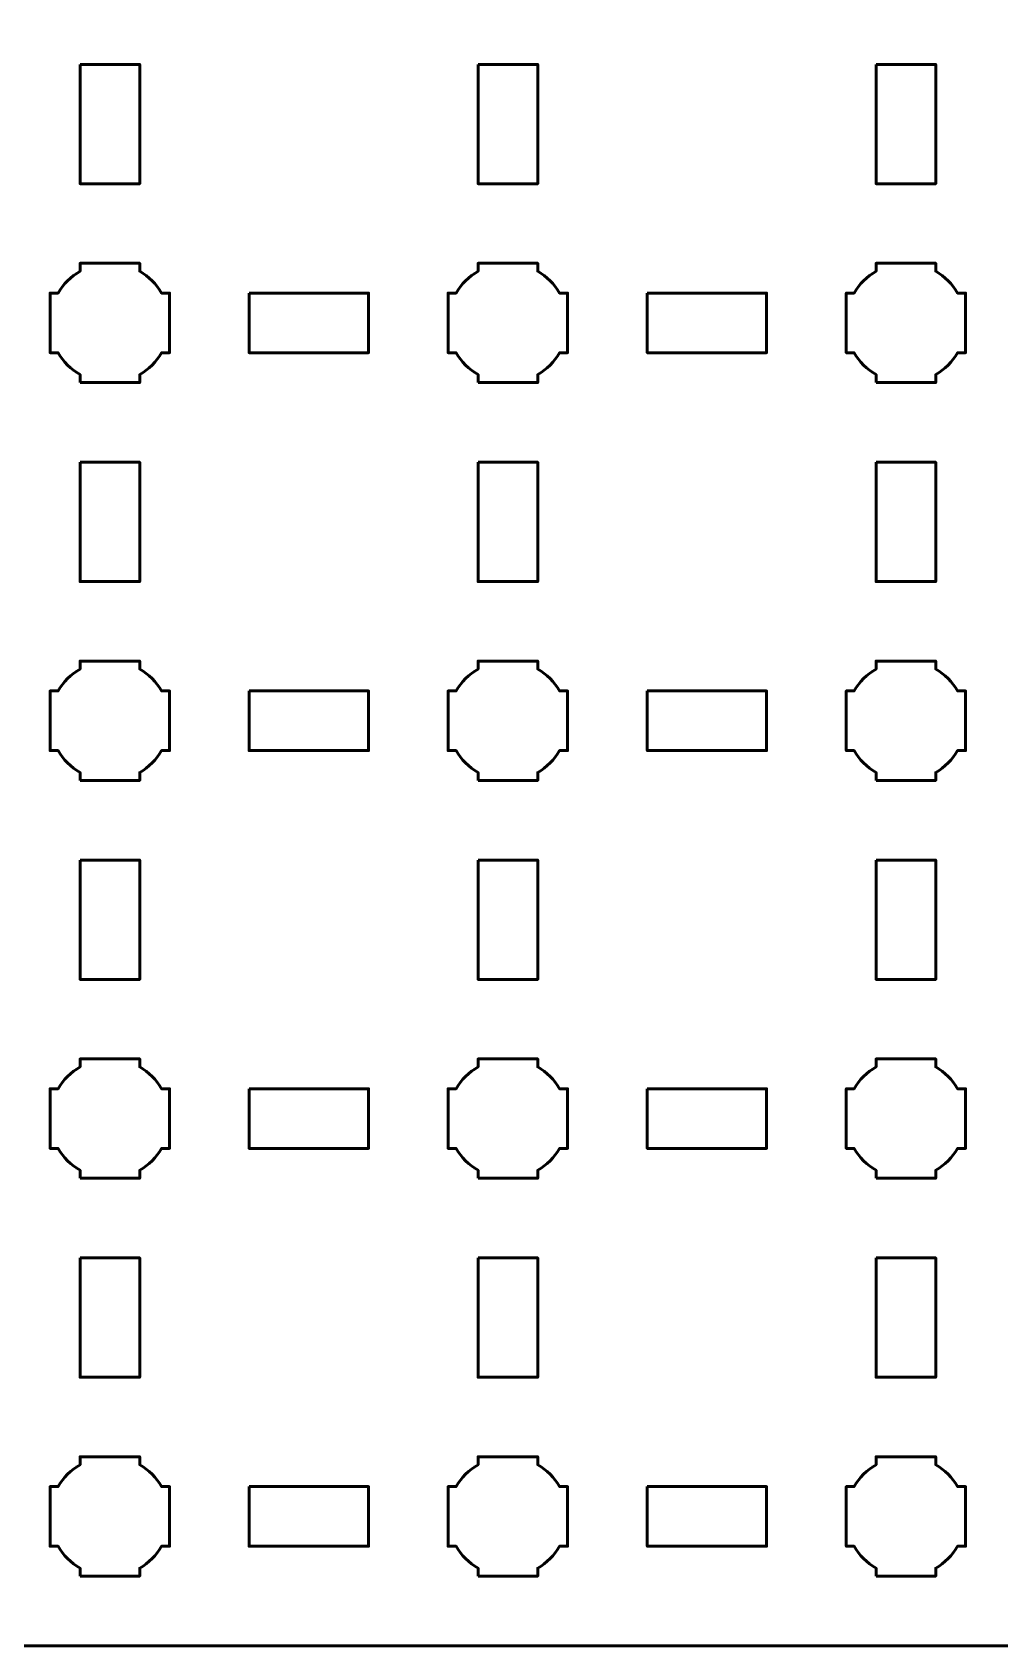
# Model space of a CAD drawing. Header units: centimetres. Extents: x -17.7 to 17.7, y -15.7 to 15.7.
# Drawn here: x 4.61 to 9.47, y -15.65 to -7.54 of the extents above; entities that cross this region are included whole.
import ezdxf

# ---------------------------------------------------------------- set-up
doc = ezdxf.new("R2010")
doc.units = ezdxf.units.CM
doc.header["$MEASUREMENT"] = 0
doc.layers.add('Layer 1', color=7, linetype='Continuous')

msp = doc.modelspace()

# ---------------------------------------------------------------- linework, layer by layer
at = {"layer": 'Layer 1', "lineweight": 53}
for points, knots in [([(-17.14996, 15.65004), (-17.14996, 15.65004), (17.14996, 15.65004), (17.14996, 15.65004), (17.14996, 15.65004), (17.42692, 15.65004), (17.65006, 15.42694), (17.65006, 15.14994), (17.65006, 15.14994), (17.65006, 15.14994), (17.65006, -15.14993), (17.65006, -15.14993), (17.65006, -15.14993), (17.65006, -15.42707), (17.42692, -15.65003), (17.14996, -15.65003), (17.14996, -15.65003), (17.14996, -15.65003), (-17.14996, -15.65003), (-17.14996, -15.65003), (-17.14996, -15.65003), (-17.42696, -15.65003), (-17.65005, -15.42707), (-17.65005, -15.14993), (-17.65005, -15.14993), (-17.65005, -15.14993), (-17.65005, 15.14994), (-17.65005, 15.14994), (-17.65005, 15.14994), (-17.65005, 15.42694), (-17.42696, 15.65004), (-17.14996, 15.65004)], [0, 0, 0, 0, 0.125, 0.125, 0.125, 0.125, 0.25, 0.25, 0.25, 0.25, 0.375, 0.375, 0.375, 0.375, 0.5, 0.5, 0.5, 0.5, 0.625, 0.625, 0.625, 0.625, 0.75, 0.75, 0.75, 0.75, 0.875, 0.875, 0.875, 0.875, 1, 1, 1, 1]), ([(4.85001, -7.70001), (4.85001, -7.70001), (5.15001, -7.70001), (5.15001, -7.70001), (5.15001, -7.70001), (5.15001, -7.70001), (5.15001, -8.30001), (5.15001, -8.30001), (5.15001, -8.30001), (5.15001, -8.30001), (4.85001, -8.30001), (4.85001, -8.30001), (4.85001, -8.30001), (4.85001, -8.30001), (4.85001, -7.70001), (4.85001, -7.70001)], [0, 0, 0, 0, 0.25, 0.25, 0.25, 0.25, 0.5, 0.5, 0.5, 0.5, 0.75, 0.75, 0.75, 0.75, 1, 1, 1, 1]), ([(6.84994, -7.70001), (6.84994, -7.70001), (7.14994, -7.70001), (7.14994, -7.70001), (7.14994, -7.70001), (7.14994, -7.70001), (7.14994, -8.30001), (7.14994, -8.30001), (7.14994, -8.30001), (7.14994, -8.30001), (6.84994, -8.30001), (6.84994, -8.30001), (6.84994, -8.30001), (6.84994, -8.30001), (6.84994, -7.70001), (6.84994, -7.70001)], [0, 0, 0, 0, 0.25, 0.25, 0.25, 0.25, 0.5, 0.5, 0.5, 0.5, 0.75, 0.75, 0.75, 0.75, 1, 1, 1, 1]), ([(8.85001, -7.70001), (8.85001, -7.70001), (9.15002, -7.70001), (9.15002, -7.70001), (9.15002, -7.70001), (9.15002, -7.70001), (9.15002, -8.30001), (9.15002, -8.30001), (9.15002, -8.30001), (9.15002, -8.30001), (8.85001, -8.30001), (8.85001, -8.30001), (8.85001, -8.30001), (8.85001, -8.30001), (8.85001, -7.70001), (8.85001, -7.70001)], [0, 0, 0, 0, 0.25, 0.25, 0.25, 0.25, 0.5, 0.5, 0.5, 0.5, 0.75, 0.75, 0.75, 0.75, 1, 1, 1, 1]), ([(4.85001, -9.29989), (4.85001, -9.29989), (4.85001, -9.25978), (4.85001, -9.25978), (4.85001, -9.25978), (4.80439, -9.23346), (4.76651, -9.19543), (4.74015, -9.14996), (4.74015, -9.14996), (4.74015, -9.14996), (4.69994, -9.14996), (4.69994, -9.14996), (4.69994, -9.14996), (4.69994, -9.14996), (4.69994, -8.99989), (4.69994, -8.99989), (4.69994, -8.99989), (4.69994, -8.99989), (4.69994, -8.84996), (4.69994, -8.84996), (4.69994, -8.84996), (4.69994, -8.84996), (4.74015, -8.84996), (4.74015, -8.84996), (4.74015, -8.84996), (4.76651, -8.80448), (4.80439, -8.76645), (4.85001, -8.74014), (4.85001, -8.74014), (4.85001, -8.74014), (4.85001, -8.69988), (4.85001, -8.69988), (4.85001, -8.69988), (4.85001, -8.69988), (4.99994, -8.69988), (4.99994, -8.69988), (4.99994, -8.69988), (4.99994, -8.69988), (5.15001, -8.69988), (5.15001, -8.69988), (5.15001, -8.69988), (5.15001, -8.69988), (5.15001, -8.74014), (5.15001, -8.74014), (5.15001, -8.74014), (5.19548, -8.76645), (5.23337, -8.80448), (5.25983, -8.84996), (5.25983, -8.84996), (5.25983, -8.84996), (5.29994, -8.84996), (5.29994, -8.84996), (5.29994, -8.84996), (5.29994, -8.84996), (5.29994, -8.99989), (5.29994, -8.99989), (5.29994, -8.99989), (5.29994, -8.99989), (5.29994, -9.14996), (5.29994, -9.14996), (5.29994, -9.14996), (5.29994, -9.14996), (5.25983, -9.14996), (5.25983, -9.14996), (5.25983, -9.14996), (5.23337, -9.19543), (5.19548, -9.23346), (5.15001, -9.25978), (5.15001, -9.25978), (5.15001, -9.25978), (5.15001, -9.29989), (5.15001, -9.29989), (5.15001, -9.29989), (5.15001, -9.29989), (4.99994, -9.29989), (4.99994, -9.29989), (4.99994, -9.29989), (4.99994, -9.29989), (4.85001, -9.29989), (4.85001, -9.29989)], [0, 0, 0, 0, 0.05, 0.05, 0.05, 0.05, 0.1, 0.1, 0.1, 0.1, 0.15, 0.15, 0.15, 0.15, 0.2, 0.2, 0.2, 0.2, 0.25, 0.25, 0.25, 0.25, 0.3, 0.3, 0.3, 0.3, 0.35, 0.35, 0.35, 0.35, 0.4, 0.4, 0.4, 0.4, 0.45, 0.45, 0.45, 0.45, 0.5, 0.5, 0.5, 0.5, 0.55, 0.55, 0.55, 0.55, 0.6, 0.6, 0.6, 0.6, 0.65, 0.65, 0.65, 0.65, 0.7, 0.7, 0.7, 0.7, 0.75, 0.75, 0.75, 0.75, 0.8, 0.8, 0.8, 0.8, 0.85, 0.85, 0.85, 0.85, 0.9, 0.9, 0.9, 0.9, 0.95, 0.95, 0.95, 0.95, 1, 1, 1, 1]), ([(6.84994, -9.29989), (6.84994, -9.29989), (6.84994, -9.25978), (6.84994, -9.25978), (6.84994, -9.25978), (6.80447, -9.23346), (6.76644, -9.19543), (6.74012, -9.14996), (6.74012, -9.14996), (6.74012, -9.14996), (6.69987, -9.14996), (6.69987, -9.14996), (6.69987, -9.14996), (6.69987, -9.14996), (6.69987, -8.99989), (6.69987, -8.99989), (6.69987, -8.99989), (6.69987, -8.99989), (6.69987, -8.84996), (6.69987, -8.84996), (6.69987, -8.84996), (6.69987, -8.84996), (6.74012, -8.84996), (6.74012, -8.84996), (6.74012, -8.84996), (6.76644, -8.80448), (6.80447, -8.76645), (6.84994, -8.74014), (6.84994, -8.74014), (6.84994, -8.74014), (6.84994, -8.69988), (6.84994, -8.69988), (6.84994, -8.69988), (6.84994, -8.69988), (6.99987, -8.69988), (6.99987, -8.69988), (6.99987, -8.69988), (6.99987, -8.69988), (7.14994, -8.69988), (7.14994, -8.69988), (7.14994, -8.69988), (7.14994, -8.69988), (7.14994, -8.74014), (7.14994, -8.74014), (7.14994, -8.74014), (7.19542, -8.76645), (7.23344, -8.80448), (7.25976, -8.84996), (7.25976, -8.84996), (7.25976, -8.84996), (7.29987, -8.84996), (7.29987, -8.84996), (7.29987, -8.84996), (7.29987, -8.84996), (7.29987, -8.99989), (7.29987, -8.99989), (7.29987, -8.99989), (7.29987, -8.99989), (7.29987, -9.14996), (7.29987, -9.14996), (7.29987, -9.14996), (7.29987, -9.14996), (7.25976, -9.14996), (7.25976, -9.14996), (7.25976, -9.14996), (7.23344, -9.19543), (7.19542, -9.23346), (7.14994, -9.25978), (7.14994, -9.25978), (7.14994, -9.25978), (7.14994, -9.29989), (7.14994, -9.29989), (7.14994, -9.29989), (7.14994, -9.29989), (6.99987, -9.29989), (6.99987, -9.29989), (6.99987, -9.29989), (6.99987, -9.29989), (6.84994, -9.29989), (6.84994, -9.29989)], [0, 0, 0, 0, 0.05, 0.05, 0.05, 0.05, 0.1, 0.1, 0.1, 0.1, 0.15, 0.15, 0.15, 0.15, 0.2, 0.2, 0.2, 0.2, 0.25, 0.25, 0.25, 0.25, 0.3, 0.3, 0.3, 0.3, 0.35, 0.35, 0.35, 0.35, 0.4, 0.4, 0.4, 0.4, 0.45, 0.45, 0.45, 0.45, 0.5, 0.5, 0.5, 0.5, 0.55, 0.55, 0.55, 0.55, 0.6, 0.6, 0.6, 0.6, 0.65, 0.65, 0.65, 0.65, 0.7, 0.7, 0.7, 0.7, 0.75, 0.75, 0.75, 0.75, 0.8, 0.8, 0.8, 0.8, 0.85, 0.85, 0.85, 0.85, 0.9, 0.9, 0.9, 0.9, 0.95, 0.95, 0.95, 0.95, 1, 1, 1, 1]), ([(8.84991, -9.29989), (8.84991, -9.29989), (8.84991, -9.25978), (8.84991, -9.25978), (8.84991, -9.25978), (8.80443, -9.23346), (8.76637, -9.19543), (8.74005, -9.14996), (8.74005, -9.14996), (8.74005, -9.14996), (8.69998, -9.14996), (8.69998, -9.14996), (8.69998, -9.14996), (8.69998, -9.14996), (8.69998, -8.99989), (8.69998, -8.99989), (8.69998, -8.99989), (8.69998, -8.99989), (8.69998, -8.84996), (8.69998, -8.84996), (8.69998, -8.84996), (8.69998, -8.84996), (8.74005, -8.84996), (8.74005, -8.84996), (8.74005, -8.84996), (8.76637, -8.80448), (8.80443, -8.76645), (8.84991, -8.74014), (8.84991, -8.74014), (8.84991, -8.74014), (8.84991, -8.69988), (8.84991, -8.69988), (8.84991, -8.69988), (8.84991, -8.69988), (8.99994, -8.69988), (8.99994, -8.69988), (8.99994, -8.69988), (8.99994, -8.69988), (9.14987, -8.69988), (9.14987, -8.69988), (9.14987, -8.69988), (9.14987, -8.69988), (9.14987, -8.74014), (9.14987, -8.74014), (9.14987, -8.74014), (9.19549, -8.76645), (9.23341, -8.80448), (9.25973, -8.84996), (9.25973, -8.84996), (9.25973, -8.84996), (9.29995, -8.84996), (9.29995, -8.84996), (9.29995, -8.84996), (9.29995, -8.84996), (9.29995, -8.99989), (9.29995, -8.99989), (9.29995, -8.99989), (9.29995, -8.99989), (9.29995, -9.14996), (9.29995, -9.14996), (9.29995, -9.14996), (9.29995, -9.14996), (9.25973, -9.14996), (9.25973, -9.14996), (9.25973, -9.14996), (9.23341, -9.19543), (9.19549, -9.23346), (9.14987, -9.25978), (9.14987, -9.25978), (9.14987, -9.25978), (9.14987, -9.29989), (9.14987, -9.29989), (9.14987, -9.29989), (9.14987, -9.29989), (8.99994, -9.29989), (8.99994, -9.29989), (8.99994, -9.29989), (8.99994, -9.29989), (8.84991, -9.29989), (8.84991, -9.29989)], [0, 0, 0, 0, 0.05, 0.05, 0.05, 0.05, 0.1, 0.1, 0.1, 0.1, 0.15, 0.15, 0.15, 0.15, 0.2, 0.2, 0.2, 0.2, 0.25, 0.25, 0.25, 0.25, 0.3, 0.3, 0.3, 0.3, 0.35, 0.35, 0.35, 0.35, 0.4, 0.4, 0.4, 0.4, 0.45, 0.45, 0.45, 0.45, 0.5, 0.5, 0.5, 0.5, 0.55, 0.55, 0.55, 0.55, 0.6, 0.6, 0.6, 0.6, 0.65, 0.65, 0.65, 0.65, 0.7, 0.7, 0.7, 0.7, 0.75, 0.75, 0.75, 0.75, 0.8, 0.8, 0.8, 0.8, 0.85, 0.85, 0.85, 0.85, 0.9, 0.9, 0.9, 0.9, 0.95, 0.95, 0.95, 0.95, 1, 1, 1, 1]), ([(5.69999, -8.84996), (5.69999, -8.84996), (6.29999, -8.84996), (6.29999, -8.84996), (6.29999, -8.84996), (6.29999, -8.84996), (6.29999, -9.14996), (6.29999, -9.14996), (6.29999, -9.14996), (6.29999, -9.14996), (5.69999, -9.14996), (5.69999, -9.14996), (5.69999, -9.14996), (5.69999, -9.14996), (5.69999, -8.84996), (5.69999, -8.84996)], [0, 0, 0, 0, 0.25, 0.25, 0.25, 0.25, 0.5, 0.5, 0.5, 0.5, 0.75, 0.75, 0.75, 0.75, 1, 1, 1, 1]), ([(7.70006, -8.84996), (7.70006, -8.84996), (8.30007, -8.84996), (8.30007, -8.84996), (8.30007, -8.84996), (8.30007, -8.84996), (8.30007, -9.14996), (8.30007, -9.14996), (8.30007, -9.14996), (8.30007, -9.14996), (7.70006, -9.14996), (7.70006, -9.14996), (7.70006, -9.14996), (7.70006, -9.14996), (7.70006, -8.84996), (7.70006, -8.84996)], [0, 0, 0, 0, 0.25, 0.25, 0.25, 0.25, 0.5, 0.5, 0.5, 0.5, 0.75, 0.75, 0.75, 0.75, 1, 1, 1, 1]), ([(4.85001, -9.70008), (4.85001, -9.70008), (5.15001, -9.70008), (5.15001, -9.70008), (5.15001, -9.70008), (5.15001, -9.70008), (5.15001, -10.30008), (5.15001, -10.30008), (5.15001, -10.30008), (5.15001, -10.30008), (4.85001, -10.30008), (4.85001, -10.30008), (4.85001, -10.30008), (4.85001, -10.30008), (4.85001, -9.70008), (4.85001, -9.70008)], [0, 0, 0, 0, 0.25, 0.25, 0.25, 0.25, 0.5, 0.5, 0.5, 0.5, 0.75, 0.75, 0.75, 0.75, 1, 1, 1, 1]), ([(6.84994, -9.70008), (6.84994, -9.70008), (7.14994, -9.70008), (7.14994, -9.70008), (7.14994, -9.70008), (7.14994, -9.70008), (7.14994, -10.30008), (7.14994, -10.30008), (7.14994, -10.30008), (7.14994, -10.30008), (6.84994, -10.30008), (6.84994, -10.30008), (6.84994, -10.30008), (6.84994, -10.30008), (6.84994, -9.70008), (6.84994, -9.70008)], [0, 0, 0, 0, 0.25, 0.25, 0.25, 0.25, 0.5, 0.5, 0.5, 0.5, 0.75, 0.75, 0.75, 0.75, 1, 1, 1, 1]), ([(8.85001, -9.70008), (8.85001, -9.70008), (9.15002, -9.70008), (9.15002, -9.70008), (9.15002, -9.70008), (9.15002, -9.70008), (9.15002, -10.30008), (9.15002, -10.30008), (9.15002, -10.30008), (9.15002, -10.30008), (8.85001, -10.30008), (8.85001, -10.30008), (8.85001, -10.30008), (8.85001, -10.30008), (8.85001, -9.70008), (8.85001, -9.70008)], [0, 0, 0, 0, 0.25, 0.25, 0.25, 0.25, 0.5, 0.5, 0.5, 0.5, 0.75, 0.75, 0.75, 0.75, 1, 1, 1, 1]), ([(4.85001, -11.29996), (4.85001, -11.29996), (4.85001, -11.25975), (4.85001, -11.25975), (4.85001, -11.25975), (4.80439, -11.23343), (4.76651, -11.19551), (4.74015, -11.14989), (4.74015, -11.14989), (4.74015, -11.14989), (4.69994, -11.14989), (4.69994, -11.14989), (4.69994, -11.14989), (4.69994, -11.14989), (4.69994, -10.99996), (4.69994, -10.99996), (4.69994, -10.99996), (4.69994, -10.99996), (4.69994, -10.84992), (4.69994, -10.84992), (4.69994, -10.84992), (4.69994, -10.84992), (4.74015, -10.84992), (4.74015, -10.84992), (4.74015, -10.84992), (4.76651, -10.80445), (4.80439, -10.76639), (4.85001, -10.74007), (4.85001, -10.74007), (4.85001, -10.74007), (4.85001, -10.69999), (4.85001, -10.69999), (4.85001, -10.69999), (4.85001, -10.69999), (4.99994, -10.69999), (4.99994, -10.69999), (4.99994, -10.69999), (4.99994, -10.69999), (5.15001, -10.69999), (5.15001, -10.69999), (5.15001, -10.69999), (5.15001, -10.69999), (5.15001, -10.74007), (5.15001, -10.74007), (5.15001, -10.74007), (5.19548, -10.76639), (5.23337, -10.80445), (5.25983, -10.84992), (5.25983, -10.84992), (5.25983, -10.84992), (5.29994, -10.84992), (5.29994, -10.84992), (5.29994, -10.84992), (5.29994, -10.84992), (5.29994, -10.99996), (5.29994, -10.99996), (5.29994, -10.99996), (5.29994, -10.99996), (5.29994, -11.14989), (5.29994, -11.14989), (5.29994, -11.14989), (5.29994, -11.14989), (5.25983, -11.14989), (5.25983, -11.14989), (5.25983, -11.14989), (5.23337, -11.19551), (5.19548, -11.23343), (5.15001, -11.25975), (5.15001, -11.25975), (5.15001, -11.25975), (5.15001, -11.29996), (5.15001, -11.29996), (5.15001, -11.29996), (5.15001, -11.29996), (4.99994, -11.29996), (4.99994, -11.29996), (4.99994, -11.29996), (4.99994, -11.29996), (4.85001, -11.29996), (4.85001, -11.29996)], [0, 0, 0, 0, 0.05, 0.05, 0.05, 0.05, 0.1, 0.1, 0.1, 0.1, 0.15, 0.15, 0.15, 0.15, 0.2, 0.2, 0.2, 0.2, 0.25, 0.25, 0.25, 0.25, 0.3, 0.3, 0.3, 0.3, 0.35, 0.35, 0.35, 0.35, 0.4, 0.4, 0.4, 0.4, 0.45, 0.45, 0.45, 0.45, 0.5, 0.5, 0.5, 0.5, 0.55, 0.55, 0.55, 0.55, 0.6, 0.6, 0.6, 0.6, 0.65, 0.65, 0.65, 0.65, 0.7, 0.7, 0.7, 0.7, 0.75, 0.75, 0.75, 0.75, 0.8, 0.8, 0.8, 0.8, 0.85, 0.85, 0.85, 0.85, 0.9, 0.9, 0.9, 0.9, 0.95, 0.95, 0.95, 0.95, 1, 1, 1, 1]), ([(6.84994, -11.29996), (6.84994, -11.29996), (6.84994, -11.25975), (6.84994, -11.25975), (6.84994, -11.25975), (6.80447, -11.23343), (6.76644, -11.19551), (6.74012, -11.14989), (6.74012, -11.14989), (6.74012, -11.14989), (6.69987, -11.14989), (6.69987, -11.14989), (6.69987, -11.14989), (6.69987, -11.14989), (6.69987, -10.99996), (6.69987, -10.99996), (6.69987, -10.99996), (6.69987, -10.99996), (6.69987, -10.84992), (6.69987, -10.84992), (6.69987, -10.84992), (6.69987, -10.84992), (6.74012, -10.84992), (6.74012, -10.84992), (6.74012, -10.84992), (6.76644, -10.80445), (6.80447, -10.76639), (6.84994, -10.74007), (6.84994, -10.74007), (6.84994, -10.74007), (6.84994, -10.69999), (6.84994, -10.69999), (6.84994, -10.69999), (6.84994, -10.69999), (6.99987, -10.69999), (6.99987, -10.69999), (6.99987, -10.69999), (6.99987, -10.69999), (7.14994, -10.69999), (7.14994, -10.69999), (7.14994, -10.69999), (7.14994, -10.69999), (7.14994, -10.74007), (7.14994, -10.74007), (7.14994, -10.74007), (7.19542, -10.76639), (7.23344, -10.80445), (7.25976, -10.84992), (7.25976, -10.84992), (7.25976, -10.84992), (7.29987, -10.84992), (7.29987, -10.84992), (7.29987, -10.84992), (7.29987, -10.84992), (7.29987, -10.99996), (7.29987, -10.99996), (7.29987, -10.99996), (7.29987, -10.99996), (7.29987, -11.14989), (7.29987, -11.14989), (7.29987, -11.14989), (7.29987, -11.14989), (7.25976, -11.14989), (7.25976, -11.14989), (7.25976, -11.14989), (7.23344, -11.19551), (7.19542, -11.23343), (7.14994, -11.25975), (7.14994, -11.25975), (7.14994, -11.25975), (7.14994, -11.29996), (7.14994, -11.29996), (7.14994, -11.29996), (7.14994, -11.29996), (6.99987, -11.29996), (6.99987, -11.29996), (6.99987, -11.29996), (6.99987, -11.29996), (6.84994, -11.29996), (6.84994, -11.29996)], [0, 0, 0, 0, 0.05, 0.05, 0.05, 0.05, 0.1, 0.1, 0.1, 0.1, 0.15, 0.15, 0.15, 0.15, 0.2, 0.2, 0.2, 0.2, 0.25, 0.25, 0.25, 0.25, 0.3, 0.3, 0.3, 0.3, 0.35, 0.35, 0.35, 0.35, 0.4, 0.4, 0.4, 0.4, 0.45, 0.45, 0.45, 0.45, 0.5, 0.5, 0.5, 0.5, 0.55, 0.55, 0.55, 0.55, 0.6, 0.6, 0.6, 0.6, 0.65, 0.65, 0.65, 0.65, 0.7, 0.7, 0.7, 0.7, 0.75, 0.75, 0.75, 0.75, 0.8, 0.8, 0.8, 0.8, 0.85, 0.85, 0.85, 0.85, 0.9, 0.9, 0.9, 0.9, 0.95, 0.95, 0.95, 0.95, 1, 1, 1, 1]), ([(8.84991, -11.29996), (8.84991, -11.29996), (8.84991, -11.25975), (8.84991, -11.25975), (8.84991, -11.25975), (8.80443, -11.23343), (8.76637, -11.19551), (8.74005, -11.14989), (8.74005, -11.14989), (8.74005, -11.14989), (8.69998, -11.14989), (8.69998, -11.14989), (8.69998, -11.14989), (8.69998, -11.14989), (8.69998, -10.99996), (8.69998, -10.99996), (8.69998, -10.99996), (8.69998, -10.99996), (8.69998, -10.84992), (8.69998, -10.84992), (8.69998, -10.84992), (8.69998, -10.84992), (8.74005, -10.84992), (8.74005, -10.84992), (8.74005, -10.84992), (8.76637, -10.80445), (8.80443, -10.76639), (8.84991, -10.74007), (8.84991, -10.74007), (8.84991, -10.74007), (8.84991, -10.69999), (8.84991, -10.69999), (8.84991, -10.69999), (8.84991, -10.69999), (8.99994, -10.69999), (8.99994, -10.69999), (8.99994, -10.69999), (8.99994, -10.69999), (9.14987, -10.69999), (9.14987, -10.69999), (9.14987, -10.69999), (9.14987, -10.69999), (9.14987, -10.74007), (9.14987, -10.74007), (9.14987, -10.74007), (9.19549, -10.76639), (9.23341, -10.80445), (9.25973, -10.84992), (9.25973, -10.84992), (9.25973, -10.84992), (9.29995, -10.84992), (9.29995, -10.84992), (9.29995, -10.84992), (9.29995, -10.84992), (9.29995, -10.99996), (9.29995, -10.99996), (9.29995, -10.99996), (9.29995, -10.99996), (9.29995, -11.14989), (9.29995, -11.14989), (9.29995, -11.14989), (9.29995, -11.14989), (9.25973, -11.14989), (9.25973, -11.14989), (9.25973, -11.14989), (9.23341, -11.19551), (9.19549, -11.23343), (9.14987, -11.25975), (9.14987, -11.25975), (9.14987, -11.25975), (9.14987, -11.29996), (9.14987, -11.29996), (9.14987, -11.29996), (9.14987, -11.29996), (8.99994, -11.29996), (8.99994, -11.29996), (8.99994, -11.29996), (8.99994, -11.29996), (8.84991, -11.29996), (8.84991, -11.29996)], [0, 0, 0, 0, 0.05, 0.05, 0.05, 0.05, 0.1, 0.1, 0.1, 0.1, 0.15, 0.15, 0.15, 0.15, 0.2, 0.2, 0.2, 0.2, 0.25, 0.25, 0.25, 0.25, 0.3, 0.3, 0.3, 0.3, 0.35, 0.35, 0.35, 0.35, 0.4, 0.4, 0.4, 0.4, 0.45, 0.45, 0.45, 0.45, 0.5, 0.5, 0.5, 0.5, 0.55, 0.55, 0.55, 0.55, 0.6, 0.6, 0.6, 0.6, 0.65, 0.65, 0.65, 0.65, 0.7, 0.7, 0.7, 0.7, 0.75, 0.75, 0.75, 0.75, 0.8, 0.8, 0.8, 0.8, 0.85, 0.85, 0.85, 0.85, 0.9, 0.9, 0.9, 0.9, 0.95, 0.95, 0.95, 0.95, 1, 1, 1, 1]), ([(5.69999, -10.85003), (5.69999, -10.85003), (6.29999, -10.85003), (6.29999, -10.85003), (6.29999, -10.85003), (6.29999, -10.85003), (6.29999, -11.15003), (6.29999, -11.15003), (6.29999, -11.15003), (6.29999, -11.15003), (5.69999, -11.15003), (5.69999, -11.15003), (5.69999, -11.15003), (5.69999, -11.15003), (5.69999, -10.85003), (5.69999, -10.85003)], [0, 0, 0, 0, 0.25, 0.25, 0.25, 0.25, 0.5, 0.5, 0.5, 0.5, 0.75, 0.75, 0.75, 0.75, 1, 1, 1, 1]), ([(7.70006, -10.85003), (7.70006, -10.85003), (8.30007, -10.85003), (8.30007, -10.85003), (8.30007, -10.85003), (8.30007, -10.85003), (8.30007, -11.15003), (8.30007, -11.15003), (8.30007, -11.15003), (8.30007, -11.15003), (7.70006, -11.15003), (7.70006, -11.15003), (7.70006, -11.15003), (7.70006, -11.15003), (7.70006, -10.85003), (7.70006, -10.85003)], [0, 0, 0, 0, 0.25, 0.25, 0.25, 0.25, 0.5, 0.5, 0.5, 0.5, 0.75, 0.75, 0.75, 0.75, 1, 1, 1, 1]), ([(4.85001, -11.70001), (4.85001, -11.70001), (5.15001, -11.70001), (5.15001, -11.70001), (5.15001, -11.70001), (5.15001, -11.70001), (5.15001, -12.30002), (5.15001, -12.30002), (5.15001, -12.30002), (5.15001, -12.30002), (4.85001, -12.30002), (4.85001, -12.30002), (4.85001, -12.30002), (4.85001, -12.30002), (4.85001, -11.70001), (4.85001, -11.70001)], [0, 0, 0, 0, 0.25, 0.25, 0.25, 0.25, 0.5, 0.5, 0.5, 0.5, 0.75, 0.75, 0.75, 0.75, 1, 1, 1, 1]), ([(6.84994, -11.70001), (6.84994, -11.70001), (7.14994, -11.70001), (7.14994, -11.70001), (7.14994, -11.70001), (7.14994, -11.70001), (7.14994, -12.30002), (7.14994, -12.30002), (7.14994, -12.30002), (7.14994, -12.30002), (6.84994, -12.30002), (6.84994, -12.30002), (6.84994, -12.30002), (6.84994, -12.30002), (6.84994, -11.70001), (6.84994, -11.70001)], [0, 0, 0, 0, 0.25, 0.25, 0.25, 0.25, 0.5, 0.5, 0.5, 0.5, 0.75, 0.75, 0.75, 0.75, 1, 1, 1, 1]), ([(8.85001, -11.70001), (8.85001, -11.70001), (9.15002, -11.70001), (9.15002, -11.70001), (9.15002, -11.70001), (9.15002, -11.70001), (9.15002, -12.30002), (9.15002, -12.30002), (9.15002, -12.30002), (9.15002, -12.30002), (8.85001, -12.30002), (8.85001, -12.30002), (8.85001, -12.30002), (8.85001, -12.30002), (8.85001, -11.70001), (8.85001, -11.70001)], [0, 0, 0, 0, 0.25, 0.25, 0.25, 0.25, 0.5, 0.5, 0.5, 0.5, 0.75, 0.75, 0.75, 0.75, 1, 1, 1, 1]), ([(4.85001, -13.29993), (4.85001, -13.29993), (4.85001, -13.25982), (4.85001, -13.25982), (4.85001, -13.25982), (4.80439, -13.2335), (4.76651, -13.19547), (4.74015, -13.15), (4.74015, -13.15), (4.74015, -13.15), (4.69994, -13.15), (4.69994, -13.15), (4.69994, -13.15), (4.69994, -13.15), (4.69994, -12.99993), (4.69994, -12.99993), (4.69994, -12.99993), (4.69994, -12.99993), (4.69994, -12.85), (4.69994, -12.85), (4.69994, -12.85), (4.69994, -12.85), (4.74015, -12.85), (4.74015, -12.85), (4.74015, -12.85), (4.76651, -12.80438), (4.80439, -12.7665), (4.85001, -12.74018), (4.85001, -12.74018), (4.85001, -12.74018), (4.85001, -12.69993), (4.85001, -12.69993), (4.85001, -12.69993), (4.85001, -12.69993), (4.99994, -12.69993), (4.99994, -12.69993), (4.99994, -12.69993), (4.99994, -12.69993), (5.15001, -12.69993), (5.15001, -12.69993), (5.15001, -12.69993), (5.15001, -12.69993), (5.15001, -12.74018), (5.15001, -12.74018), (5.15001, -12.74018), (5.19548, -12.7665), (5.23337, -12.80438), (5.25983, -12.85), (5.25983, -12.85), (5.25983, -12.85), (5.29994, -12.85), (5.29994, -12.85), (5.29994, -12.85), (5.29994, -12.85), (5.29994, -12.99993), (5.29994, -12.99993), (5.29994, -12.99993), (5.29994, -12.99993), (5.29994, -13.15), (5.29994, -13.15), (5.29994, -13.15), (5.29994, -13.15), (5.25983, -13.15), (5.25983, -13.15), (5.25983, -13.15), (5.23337, -13.19547), (5.19548, -13.2335), (5.15001, -13.25982), (5.15001, -13.25982), (5.15001, -13.25982), (5.15001, -13.29993), (5.15001, -13.29993), (5.15001, -13.29993), (5.15001, -13.29993), (4.99994, -13.29993), (4.99994, -13.29993), (4.99994, -13.29993), (4.99994, -13.29993), (4.85001, -13.29993), (4.85001, -13.29993)], [0, 0, 0, 0, 0.05, 0.05, 0.05, 0.05, 0.1, 0.1, 0.1, 0.1, 0.15, 0.15, 0.15, 0.15, 0.2, 0.2, 0.2, 0.2, 0.25, 0.25, 0.25, 0.25, 0.3, 0.3, 0.3, 0.3, 0.35, 0.35, 0.35, 0.35, 0.4, 0.4, 0.4, 0.4, 0.45, 0.45, 0.45, 0.45, 0.5, 0.5, 0.5, 0.5, 0.55, 0.55, 0.55, 0.55, 0.6, 0.6, 0.6, 0.6, 0.65, 0.65, 0.65, 0.65, 0.7, 0.7, 0.7, 0.7, 0.75, 0.75, 0.75, 0.75, 0.8, 0.8, 0.8, 0.8, 0.85, 0.85, 0.85, 0.85, 0.9, 0.9, 0.9, 0.9, 0.95, 0.95, 0.95, 0.95, 1, 1, 1, 1]), ([(6.84994, -13.29993), (6.84994, -13.29993), (6.84994, -13.25982), (6.84994, -13.25982), (6.84994, -13.25982), (6.80447, -13.2335), (6.76644, -13.19547), (6.74012, -13.15), (6.74012, -13.15), (6.74012, -13.15), (6.69987, -13.15), (6.69987, -13.15), (6.69987, -13.15), (6.69987, -13.15), (6.69987, -12.99993), (6.69987, -12.99993), (6.69987, -12.99993), (6.69987, -12.99993), (6.69987, -12.85), (6.69987, -12.85), (6.69987, -12.85), (6.69987, -12.85), (6.74012, -12.85), (6.74012, -12.85), (6.74012, -12.85), (6.76644, -12.80438), (6.80447, -12.7665), (6.84994, -12.74018), (6.84994, -12.74018), (6.84994, -12.74018), (6.84994, -12.69993), (6.84994, -12.69993), (6.84994, -12.69993), (6.84994, -12.69993), (6.99987, -12.69993), (6.99987, -12.69993), (6.99987, -12.69993), (6.99987, -12.69993), (7.14994, -12.69993), (7.14994, -12.69993), (7.14994, -12.69993), (7.14994, -12.69993), (7.14994, -12.74018), (7.14994, -12.74018), (7.14994, -12.74018), (7.19542, -12.7665), (7.23344, -12.80438), (7.25976, -12.85), (7.25976, -12.85), (7.25976, -12.85), (7.29987, -12.85), (7.29987, -12.85), (7.29987, -12.85), (7.29987, -12.85), (7.29987, -12.99993), (7.29987, -12.99993), (7.29987, -12.99993), (7.29987, -12.99993), (7.29987, -13.15), (7.29987, -13.15), (7.29987, -13.15), (7.29987, -13.15), (7.25976, -13.15), (7.25976, -13.15), (7.25976, -13.15), (7.23344, -13.19547), (7.19542, -13.2335), (7.14994, -13.25982), (7.14994, -13.25982), (7.14994, -13.25982), (7.14994, -13.29993), (7.14994, -13.29993), (7.14994, -13.29993), (7.14994, -13.29993), (6.99987, -13.29993), (6.99987, -13.29993), (6.99987, -13.29993), (6.99987, -13.29993), (6.84994, -13.29993), (6.84994, -13.29993)], [0, 0, 0, 0, 0.05, 0.05, 0.05, 0.05, 0.1, 0.1, 0.1, 0.1, 0.15, 0.15, 0.15, 0.15, 0.2, 0.2, 0.2, 0.2, 0.25, 0.25, 0.25, 0.25, 0.3, 0.3, 0.3, 0.3, 0.35, 0.35, 0.35, 0.35, 0.4, 0.4, 0.4, 0.4, 0.45, 0.45, 0.45, 0.45, 0.5, 0.5, 0.5, 0.5, 0.55, 0.55, 0.55, 0.55, 0.6, 0.6, 0.6, 0.6, 0.65, 0.65, 0.65, 0.65, 0.7, 0.7, 0.7, 0.7, 0.75, 0.75, 0.75, 0.75, 0.8, 0.8, 0.8, 0.8, 0.85, 0.85, 0.85, 0.85, 0.9, 0.9, 0.9, 0.9, 0.95, 0.95, 0.95, 0.95, 1, 1, 1, 1]), ([(8.84991, -13.29993), (8.84991, -13.29993), (8.84991, -13.25982), (8.84991, -13.25982), (8.84991, -13.25982), (8.80443, -13.2335), (8.76637, -13.19547), (8.74005, -13.15), (8.74005, -13.15), (8.74005, -13.15), (8.69998, -13.15), (8.69998, -13.15), (8.69998, -13.15), (8.69998, -13.15), (8.69998, -12.99993), (8.69998, -12.99993), (8.69998, -12.99993), (8.69998, -12.99993), (8.69998, -12.85), (8.69998, -12.85), (8.69998, -12.85), (8.69998, -12.85), (8.74005, -12.85), (8.74005, -12.85), (8.74005, -12.85), (8.76637, -12.80438), (8.80443, -12.7665), (8.84991, -12.74018), (8.84991, -12.74018), (8.84991, -12.74018), (8.84991, -12.69993), (8.84991, -12.69993), (8.84991, -12.69993), (8.84991, -12.69993), (8.99994, -12.69993), (8.99994, -12.69993), (8.99994, -12.69993), (8.99994, -12.69993), (9.14987, -12.69993), (9.14987, -12.69993), (9.14987, -12.69993), (9.14987, -12.69993), (9.14987, -12.74018), (9.14987, -12.74018), (9.14987, -12.74018), (9.19549, -12.7665), (9.23341, -12.80438), (9.25973, -12.85), (9.25973, -12.85), (9.25973, -12.85), (9.29995, -12.85), (9.29995, -12.85), (9.29995, -12.85), (9.29995, -12.85), (9.29995, -12.99993), (9.29995, -12.99993), (9.29995, -12.99993), (9.29995, -12.99993), (9.29995, -13.15), (9.29995, -13.15), (9.29995, -13.15), (9.29995, -13.15), (9.25973, -13.15), (9.25973, -13.15), (9.25973, -13.15), (9.23341, -13.19547), (9.19549, -13.2335), (9.14987, -13.25982), (9.14987, -13.25982), (9.14987, -13.25982), (9.14987, -13.29993), (9.14987, -13.29993), (9.14987, -13.29993), (9.14987, -13.29993), (8.99994, -13.29993), (8.99994, -13.29993), (8.99994, -13.29993), (8.99994, -13.29993), (8.84991, -13.29993), (8.84991, -13.29993)], [0, 0, 0, 0, 0.05, 0.05, 0.05, 0.05, 0.1, 0.1, 0.1, 0.1, 0.15, 0.15, 0.15, 0.15, 0.2, 0.2, 0.2, 0.2, 0.25, 0.25, 0.25, 0.25, 0.3, 0.3, 0.3, 0.3, 0.35, 0.35, 0.35, 0.35, 0.4, 0.4, 0.4, 0.4, 0.45, 0.45, 0.45, 0.45, 0.5, 0.5, 0.5, 0.5, 0.55, 0.55, 0.55, 0.55, 0.6, 0.6, 0.6, 0.6, 0.65, 0.65, 0.65, 0.65, 0.7, 0.7, 0.7, 0.7, 0.75, 0.75, 0.75, 0.75, 0.8, 0.8, 0.8, 0.8, 0.85, 0.85, 0.85, 0.85, 0.9, 0.9, 0.9, 0.9, 0.95, 0.95, 0.95, 0.95, 1, 1, 1, 1]), ([(5.69999, -12.85), (5.69999, -12.85), (6.29999, -12.85), (6.29999, -12.85), (6.29999, -12.85), (6.29999, -12.85), (6.29999, -13.15), (6.29999, -13.15), (6.29999, -13.15), (6.29999, -13.15), (5.69999, -13.15), (5.69999, -13.15), (5.69999, -13.15), (5.69999, -13.15), (5.69999, -12.85), (5.69999, -12.85)], [0, 0, 0, 0, 0.25, 0.25, 0.25, 0.25, 0.5, 0.5, 0.5, 0.5, 0.75, 0.75, 0.75, 0.75, 1, 1, 1, 1]), ([(7.70006, -12.85), (7.70006, -12.85), (8.30007, -12.85), (8.30007, -12.85), (8.30007, -12.85), (8.30007, -12.85), (8.30007, -13.15), (8.30007, -13.15), (8.30007, -13.15), (8.30007, -13.15), (7.70006, -13.15), (7.70006, -13.15), (7.70006, -13.15), (7.70006, -13.15), (7.70006, -12.85), (7.70006, -12.85)], [0, 0, 0, 0, 0.25, 0.25, 0.25, 0.25, 0.5, 0.5, 0.5, 0.5, 0.75, 0.75, 0.75, 0.75, 1, 1, 1, 1]), ([(4.85001, -13.69998), (4.85001, -13.69998), (5.15001, -13.69998), (5.15001, -13.69998), (5.15001, -13.69998), (5.15001, -13.69998), (5.15001, -14.29998), (5.15001, -14.29998), (5.15001, -14.29998), (5.15001, -14.29998), (4.85001, -14.29998), (4.85001, -14.29998), (4.85001, -14.29998), (4.85001, -14.29998), (4.85001, -13.69998), (4.85001, -13.69998)], [0, 0, 0, 0, 0.25, 0.25, 0.25, 0.25, 0.5, 0.5, 0.5, 0.5, 0.75, 0.75, 0.75, 0.75, 1, 1, 1, 1]), ([(6.84994, -13.69998), (6.84994, -13.69998), (7.14994, -13.69998), (7.14994, -13.69998), (7.14994, -13.69998), (7.14994, -13.69998), (7.14994, -14.29998), (7.14994, -14.29998), (7.14994, -14.29998), (7.14994, -14.29998), (6.84994, -14.29998), (6.84994, -14.29998), (6.84994, -14.29998), (6.84994, -14.29998), (6.84994, -13.69998), (6.84994, -13.69998)], [0, 0, 0, 0, 0.25, 0.25, 0.25, 0.25, 0.5, 0.5, 0.5, 0.5, 0.75, 0.75, 0.75, 0.75, 1, 1, 1, 1]), ([(8.85001, -13.69998), (8.85001, -13.69998), (9.15002, -13.69998), (9.15002, -13.69998), (9.15002, -13.69998), (9.15002, -13.69998), (9.15002, -14.29998), (9.15002, -14.29998), (9.15002, -14.29998), (9.15002, -14.29998), (8.85001, -14.29998), (8.85001, -14.29998), (8.85001, -14.29998), (8.85001, -14.29998), (8.85001, -13.69998), (8.85001, -13.69998)], [0, 0, 0, 0, 0.25, 0.25, 0.25, 0.25, 0.5, 0.5, 0.5, 0.5, 0.75, 0.75, 0.75, 0.75, 1, 1, 1, 1]), ([(4.85001, -15.3), (4.85001, -15.3), (4.85001, -15.25975), (4.85001, -15.25975), (4.85001, -15.25975), (4.80439, -15.23343), (4.76651, -15.19541), (4.74015, -15.14993), (4.74015, -15.14993), (4.74015, -15.14993), (4.69994, -15.14993), (4.69994, -15.14993), (4.69994, -15.14993), (4.69994, -15.14993), (4.69994, -15), (4.69994, -15), (4.69994, -15), (4.69994, -15), (4.69994, -14.84993), (4.69994, -14.84993), (4.69994, -14.84993), (4.69994, -14.84993), (4.74015, -14.84993), (4.74015, -14.84993), (4.74015, -14.84993), (4.76651, -14.80446), (4.80439, -14.76643), (4.85001, -14.74011), (4.85001, -14.74011), (4.85001, -14.74011), (4.85001, -14.7), (4.85001, -14.7), (4.85001, -14.7), (4.85001, -14.7), (4.99994, -14.7), (4.99994, -14.7), (4.99994, -14.7), (4.99994, -14.7), (5.15001, -14.7), (5.15001, -14.7), (5.15001, -14.7), (5.15001, -14.7), (5.15001, -14.74011), (5.15001, -14.74011), (5.15001, -14.74011), (5.19548, -14.76643), (5.23337, -14.80446), (5.25983, -14.84993), (5.25983, -14.84993), (5.25983, -14.84993), (5.29994, -14.84993), (5.29994, -14.84993), (5.29994, -14.84993), (5.29994, -14.84993), (5.29994, -15), (5.29994, -15), (5.29994, -15), (5.29994, -15), (5.29994, -15.14993), (5.29994, -15.14993), (5.29994, -15.14993), (5.29994, -15.14993), (5.25983, -15.14993), (5.25983, -15.14993), (5.25983, -15.14993), (5.23337, -15.19541), (5.19548, -15.23343), (5.15001, -15.25975), (5.15001, -15.25975), (5.15001, -15.25975), (5.15001, -15.3), (5.15001, -15.3), (5.15001, -15.3), (5.15001, -15.3), (4.99994, -15.3), (4.99994, -15.3), (4.99994, -15.3), (4.99994, -15.3), (4.85001, -15.3), (4.85001, -15.3)], [0, 0, 0, 0, 0.05, 0.05, 0.05, 0.05, 0.1, 0.1, 0.1, 0.1, 0.15, 0.15, 0.15, 0.15, 0.2, 0.2, 0.2, 0.2, 0.25, 0.25, 0.25, 0.25, 0.3, 0.3, 0.3, 0.3, 0.35, 0.35, 0.35, 0.35, 0.4, 0.4, 0.4, 0.4, 0.45, 0.45, 0.45, 0.45, 0.5, 0.5, 0.5, 0.5, 0.55, 0.55, 0.55, 0.55, 0.6, 0.6, 0.6, 0.6, 0.65, 0.65, 0.65, 0.65, 0.7, 0.7, 0.7, 0.7, 0.75, 0.75, 0.75, 0.75, 0.8, 0.8, 0.8, 0.8, 0.85, 0.85, 0.85, 0.85, 0.9, 0.9, 0.9, 0.9, 0.95, 0.95, 0.95, 0.95, 1, 1, 1, 1]), ([(6.84994, -15.3), (6.84994, -15.3), (6.84994, -15.25975), (6.84994, -15.25975), (6.84994, -15.25975), (6.80447, -15.23343), (6.76644, -15.19541), (6.74012, -15.14993), (6.74012, -15.14993), (6.74012, -15.14993), (6.69987, -15.14993), (6.69987, -15.14993), (6.69987, -15.14993), (6.69987, -15.14993), (6.69987, -15), (6.69987, -15), (6.69987, -15), (6.69987, -15), (6.69987, -14.84993), (6.69987, -14.84993), (6.69987, -14.84993), (6.69987, -14.84993), (6.74012, -14.84993), (6.74012, -14.84993), (6.74012, -14.84993), (6.76644, -14.80446), (6.80447, -14.76643), (6.84994, -14.74011), (6.84994, -14.74011), (6.84994, -14.74011), (6.84994, -14.7), (6.84994, -14.7), (6.84994, -14.7), (6.84994, -14.7), (6.99987, -14.7), (6.99987, -14.7), (6.99987, -14.7), (6.99987, -14.7), (7.14994, -14.7), (7.14994, -14.7), (7.14994, -14.7), (7.14994, -14.7), (7.14994, -14.74011), (7.14994, -14.74011), (7.14994, -14.74011), (7.19542, -14.76643), (7.23344, -14.80446), (7.25976, -14.84993), (7.25976, -14.84993), (7.25976, -14.84993), (7.29987, -14.84993), (7.29987, -14.84993), (7.29987, -14.84993), (7.29987, -14.84993), (7.29987, -15), (7.29987, -15), (7.29987, -15), (7.29987, -15), (7.29987, -15.14993), (7.29987, -15.14993), (7.29987, -15.14993), (7.29987, -15.14993), (7.25976, -15.14993), (7.25976, -15.14993), (7.25976, -15.14993), (7.23344, -15.19541), (7.19542, -15.23343), (7.14994, -15.25975), (7.14994, -15.25975), (7.14994, -15.25975), (7.14994, -15.3), (7.14994, -15.3), (7.14994, -15.3), (7.14994, -15.3), (6.99987, -15.3), (6.99987, -15.3), (6.99987, -15.3), (6.99987, -15.3), (6.84994, -15.3), (6.84994, -15.3)], [0, 0, 0, 0, 0.05, 0.05, 0.05, 0.05, 0.1, 0.1, 0.1, 0.1, 0.15, 0.15, 0.15, 0.15, 0.2, 0.2, 0.2, 0.2, 0.25, 0.25, 0.25, 0.25, 0.3, 0.3, 0.3, 0.3, 0.35, 0.35, 0.35, 0.35, 0.4, 0.4, 0.4, 0.4, 0.45, 0.45, 0.45, 0.45, 0.5, 0.5, 0.5, 0.5, 0.55, 0.55, 0.55, 0.55, 0.6, 0.6, 0.6, 0.6, 0.65, 0.65, 0.65, 0.65, 0.7, 0.7, 0.7, 0.7, 0.75, 0.75, 0.75, 0.75, 0.8, 0.8, 0.8, 0.8, 0.85, 0.85, 0.85, 0.85, 0.9, 0.9, 0.9, 0.9, 0.95, 0.95, 0.95, 0.95, 1, 1, 1, 1]), ([(8.84991, -15.3), (8.84991, -15.3), (8.84991, -15.25975), (8.84991, -15.25975), (8.84991, -15.25975), (8.80443, -15.23343), (8.76637, -15.19541), (8.74005, -15.14993), (8.74005, -15.14993), (8.74005, -15.14993), (8.69998, -15.14993), (8.69998, -15.14993), (8.69998, -15.14993), (8.69998, -15.14993), (8.69998, -15), (8.69998, -15), (8.69998, -15), (8.69998, -15), (8.69998, -14.84993), (8.69998, -14.84993), (8.69998, -14.84993), (8.69998, -14.84993), (8.74005, -14.84993), (8.74005, -14.84993), (8.74005, -14.84993), (8.76637, -14.80446), (8.80443, -14.76643), (8.84991, -14.74011), (8.84991, -14.74011), (8.84991, -14.74011), (8.84991, -14.7), (8.84991, -14.7), (8.84991, -14.7), (8.84991, -14.7), (8.99994, -14.7), (8.99994, -14.7), (8.99994, -14.7), (8.99994, -14.7), (9.14987, -14.7), (9.14987, -14.7), (9.14987, -14.7), (9.14987, -14.7), (9.14987, -14.74011), (9.14987, -14.74011), (9.14987, -14.74011), (9.19549, -14.76643), (9.23341, -14.80446), (9.25973, -14.84993), (9.25973, -14.84993), (9.25973, -14.84993), (9.29995, -14.84993), (9.29995, -14.84993), (9.29995, -14.84993), (9.29995, -14.84993), (9.29995, -15), (9.29995, -15), (9.29995, -15), (9.29995, -15), (9.29995, -15.14993), (9.29995, -15.14993), (9.29995, -15.14993), (9.29995, -15.14993), (9.25973, -15.14993), (9.25973, -15.14993), (9.25973, -15.14993), (9.23341, -15.19541), (9.19549, -15.23343), (9.14987, -15.25975), (9.14987, -15.25975), (9.14987, -15.25975), (9.14987, -15.3), (9.14987, -15.3), (9.14987, -15.3), (9.14987, -15.3), (8.99994, -15.3), (8.99994, -15.3), (8.99994, -15.3), (8.99994, -15.3), (8.84991, -15.3), (8.84991, -15.3)], [0, 0, 0, 0, 0.05, 0.05, 0.05, 0.05, 0.1, 0.1, 0.1, 0.1, 0.15, 0.15, 0.15, 0.15, 0.2, 0.2, 0.2, 0.2, 0.25, 0.25, 0.25, 0.25, 0.3, 0.3, 0.3, 0.3, 0.35, 0.35, 0.35, 0.35, 0.4, 0.4, 0.4, 0.4, 0.45, 0.45, 0.45, 0.45, 0.5, 0.5, 0.5, 0.5, 0.55, 0.55, 0.55, 0.55, 0.6, 0.6, 0.6, 0.6, 0.65, 0.65, 0.65, 0.65, 0.7, 0.7, 0.7, 0.7, 0.75, 0.75, 0.75, 0.75, 0.8, 0.8, 0.8, 0.8, 0.85, 0.85, 0.85, 0.85, 0.9, 0.9, 0.9, 0.9, 0.95, 0.95, 0.95, 0.95, 1, 1, 1, 1]), ([(5.69999, -14.84993), (5.69999, -14.84993), (6.29999, -14.84993), (6.29999, -14.84993), (6.29999, -14.84993), (6.29999, -14.84993), (6.29999, -15.14993), (6.29999, -15.14993), (6.29999, -15.14993), (6.29999, -15.14993), (5.69999, -15.14993), (5.69999, -15.14993), (5.69999, -15.14993), (5.69999, -15.14993), (5.69999, -14.84993), (5.69999, -14.84993)], [0, 0, 0, 0, 0.25, 0.25, 0.25, 0.25, 0.5, 0.5, 0.5, 0.5, 0.75, 0.75, 0.75, 0.75, 1, 1, 1, 1]), ([(7.70006, -14.84993), (7.70006, -14.84993), (8.30007, -14.84993), (8.30007, -14.84993), (8.30007, -14.84993), (8.30007, -14.84993), (8.30007, -15.14993), (8.30007, -15.14993), (8.30007, -15.14993), (8.30007, -15.14993), (7.70006, -15.14993), (7.70006, -15.14993), (7.70006, -15.14993), (7.70006, -15.14993), (7.70006, -14.84993), (7.70006, -14.84993)], [0, 0, 0, 0, 0.25, 0.25, 0.25, 0.25, 0.5, 0.5, 0.5, 0.5, 0.75, 0.75, 0.75, 0.75, 1, 1, 1, 1])]:
    msp.add_open_spline(points, degree=3, knots=knots, dxfattribs=at)

doc.saveas('drawing.dxf')
